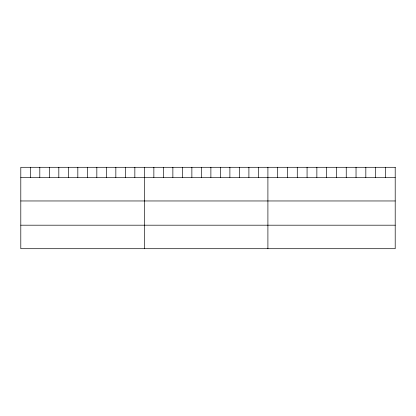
<?xml version="1.0" encoding="UTF-8"?>
<svg xmlns="http://www.w3.org/2000/svg" width="416" height="416" viewBox="0 0 416 416"><rect width="100%" height="100%" fill="white"/><g stroke="black" fill="none" stroke-linecap="round" stroke-linejoin="round"><path stroke-width="0.62" d="M20.8 177.445L395.2 177.445M20.8 200.964L395.2 200.964M20.8 225.191L395.2 225.191M385.408 167.294L385.408 177.445M375.617 167.294L375.617 177.445M365.825 167.294L365.825 177.445M356.034 167.294L356.034 177.445M346.242 167.294L346.242 177.445M336.45 167.294L336.45 177.445M326.654 167.294L326.654 177.445M316.862 167.294L316.862 177.445M307.07 167.294L307.07 177.445M297.279 167.294L297.279 177.445M287.487 167.294L287.487 177.445M277.696 167.294L277.696 177.445M267.904 167.294L267.904 248.706M258.398 167.294L258.398 177.445M248.898 167.294L248.898 177.445M239.392 167.294L239.392 177.445M229.887 167.294L229.887 177.445M220.386 167.294L220.386 177.445M210.881 167.294L210.881 177.445M201.375 167.294L201.375 177.445M191.87 167.294L191.87 177.445M182.369 167.294L182.369 177.445M172.864 167.294L172.864 177.445M163.358 167.294L163.358 177.445M153.858 167.294L153.858 177.445M144.352 167.294L144.352 248.706M134.846 167.294L134.846 177.445M125.346 167.294L125.346 177.445M115.84 167.294L115.84 177.445M106.335 167.294L106.335 177.445M96.834 167.294L96.834 177.445M87.329 167.294L87.329 177.445M77.823 167.294L77.823 177.445M68.318 167.294L68.318 177.445M58.817 167.294L58.817 177.445M49.312 167.294L49.312 177.445M39.806 167.294L39.806 177.445M30.306 167.294L30.306 177.445M395.2 167.294L20.8 167.294L20.8 248.706L395.2 248.706L395.2 167.294"/></g></svg>
